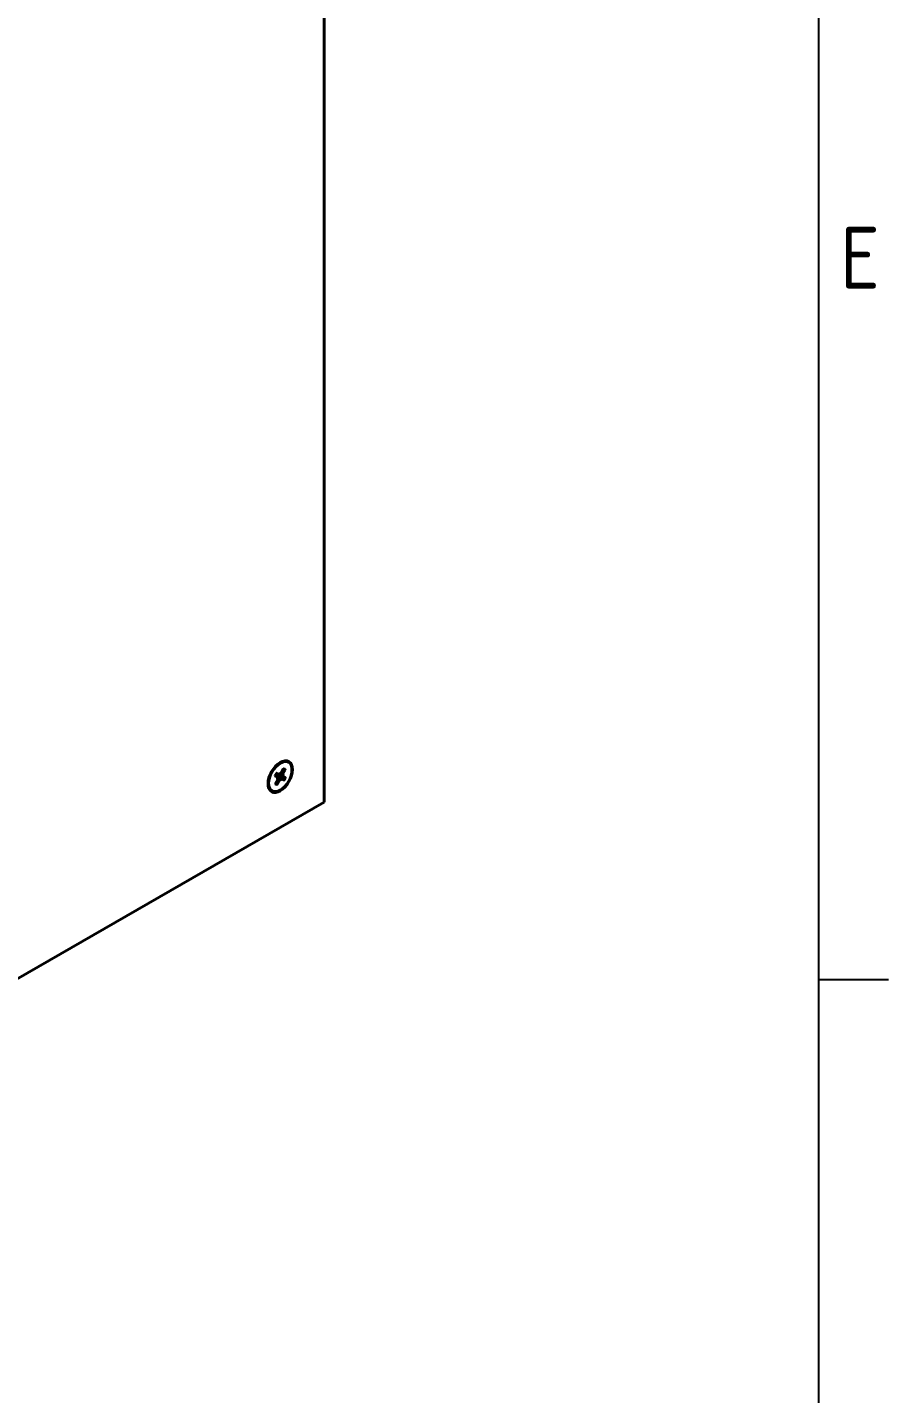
# Model space of a CAD drawing. Header units: inches. Extents: x 6934 to 18973, y 4254 to 7629.
# Drawn here: x 11300 to 11634, y 6348 to 6878 of the extents above; entities that cross this region are included whole.
import ezdxf

# ---------------------------------------------------------------- set-up
doc = ezdxf.new("R2010")
doc.units = ezdxf.units.IN
doc.header["$MEASUREMENT"] = 0
doc.layers.add('POWER SUPPLY CASE OUTLINE$0$가시적인 것(ISO)', color=3, linetype='Continuous', lineweight=40, true_color=0x00ff00)
doc.layers.add('POWER SUPPLY CASE OUTLINE$0$가시적인 좁은 것(ISO)', color=3, linetype='Continuous', lineweight=35, true_color=0x00ff00)
doc.layers.add('POWER SUPPLY CASE OUTLINE$0$경계(ISO)', color=7, linetype='Continuous', lineweight=25)
doc.styles.add('POWER SUPPLY CASE OUTLINE$0$문자 텍스트_PSTEK_POSCO', font='isocp.shx')

# ---------------------------------------------------------------- blocks, each defined once
blk = doc.blocks.new('POWER SUPPLY CASE OUTLINE$0$경계 Default Border')
at = {"layer": 'POWER SUPPLY CASE OUTLINE$0$경계(ISO)'}
blk.add_line((584, 280), (587.4, 280), dxfattribs=at)
at = {"layer": 'POWER SUPPLY CASE OUTLINE$0$경계(ISO)', "flags": 128}
blk.add_lwpolyline([(10, 10), (10, 410), (584, 410), (584, 10), (10, 10)], dxfattribs=at)
at = {"layer": 'POWER SUPPLY CASE OUTLINE$0$경계(ISO)', "color": 2, "true_color": 0xffff00, "insert": (585.045, 313.471), "char_height": 3, "attachment_point": 7, "style": 'POWER SUPPLY CASE OUTLINE$0$문자 텍스트_PSTEK_POSCO'}
blk.add_mtext('E', dxfattribs=at)

msp = doc.modelspace()

# ---------------------------------------------------------------- linework, layer by layer
at = {"layer": 'POWER SUPPLY CASE OUTLINE$0$가시적인 것(ISO)'}
for p, q in [((11414.759, 6577.677), (11414.759, 7176.058)), ((11395.846, 6587.975), (11396.282, 6588.772)), ((11396.517, 6588.783), (11396.067, 6587.961)), ((11396.396, 6588.843), (11397.315, 6588.39)), ((11398.182, 6588.929), (11399.032, 6590.482)), ((11398.772, 6588.639), (11398.203, 6588.967)), ((11399.622, 6590.191), (11398.772, 6588.639)), ((11399.145, 6590.552), (11399.618, 6590.32)), ((11400.982, 6593.071), (11400.756, 6593.201)), ((11395.83, 6587.935), (11396.77, 6587.394)), ((11396.77, 6587.394), (11395.851, 6587.846)), ((11398.262, 6586.66), (11395.878, 6588.033)), ((11396.056, 6587.954), (11395.882, 6588.04)), ((11395.955, 6584.859), (11396.805, 6586.411)), ((11396.432, 6584.498), (11395.96, 6584.73)), ((11397.395, 6586.121), (11396.545, 6584.568)), ((11396.772, 6586.48), (11397.395, 6586.121)), ((11397.391, 6588.471), (11398.807, 6587.656)), ((11399.182, 6586.207), (11398.262, 6586.66)), ((11398.807, 6587.656), (11399.727, 6587.203)), ((11399.731, 6587.075), (11399.295, 6586.278)), ((11394.595, 6581.979), (11394.369, 6582.109)), ((11047.064, 6365.935), (11414.759, 6577.677))]:
    msp.add_line(p, q, dxfattribs=at)
for major_axis in [(3.353, 5.823), (-3.194, -5.546)]:
    msp.add_ellipse((11397.789, 6587.525), major_axis=major_axis, ratio=0.5780931, dxfattribs=at)
for centre, major_axis, start_param, end_param in [((11396.341, 6588.743), (0.0567, 0.0984), 0.0377266, 1.6085229), ((11397.789, 6587.525), (0.771, 1.338), 0.41445, 1.2317995), ((11397.562, 6587.655), (3.194, 5.546), 0, 0.7627297), ((11399.091, 6590.453), (0.0567, 0.0984), 0.0377266, 1.6085229), ((11399.563, 6590.22), (0.0567, 0.0984), 4.7501156, 6.3209119), ((11397.562, 6587.655), (-3.194, -5.546), 5.5204556, 6.2831853), ((11395.905, 6587.946), (-0.0567, -0.0984), 4.7501156, 6.3209119), ((11396.014, 6584.83), (-0.0567, -0.0984), 4.7501156, 6.3209119), ((11396.061, 6587.964), (-0.00567, -0.00984), 0.0377266, 1.6085229), ((11396.486, 6584.597), (-0.0567, -0.0984), 0.0377266, 1.6085229), ((11397.789, 6587.525), (-0.771, -1.338), 5.126839, 5.9441885), ((11397.789, 6587.525), (-0.771, -1.338), 0.41445, 1.2317995), ((11397.789, 6587.525), (0.771, 1.338), 5.126839, 5.9441885), ((11399.236, 6586.307), (-0.0567, -0.0984), 0.0377266, 1.6085229), ((11399.672, 6587.104), (0.0567, 0.0984), 4.7501156, 6.3209119)]:
    msp.add_ellipse(centre, major_axis=major_axis, ratio=0.5780931, start_param=start_param, end_param=end_param, dxfattribs=at)
at = {"layer": 'POWER SUPPLY CASE OUTLINE$0$가시적인 좁은 것(ISO)'}
for p, q in [((11399.622, 6590.191), (11398.918, 6590.273)), ((11398.971, 6590.371), (11399.618, 6590.32)), ((11399.145, 6590.552), (11399.115, 6590.555)), ((11395.845, 6587.85), (11395.851, 6587.846)), ((11395.936, 6584.762), (11395.96, 6584.73)), ((11396.432, 6584.498), (11396.054, 6585.038)), ((11399.182, 6586.207), (11396.056, 6587.954)), ((11396.067, 6587.961), (11399.295, 6586.278)), ((11396.11, 6585.142), (11396.545, 6584.568)), ((11399.731, 6587.075), (11397.388, 6588.469))]:
    msp.add_line(p, q, dxfattribs=at)

# ---------------------------------------------------------------- block references
at = {"xscale": 8, "yscale": 8, "zscale": 8}
msp.add_blockref('POWER SUPPLY CASE OUTLINE$0$경계 Default Border', (6934.363, 4268.862), dxfattribs=at)

doc.saveas('drawing.dxf')
